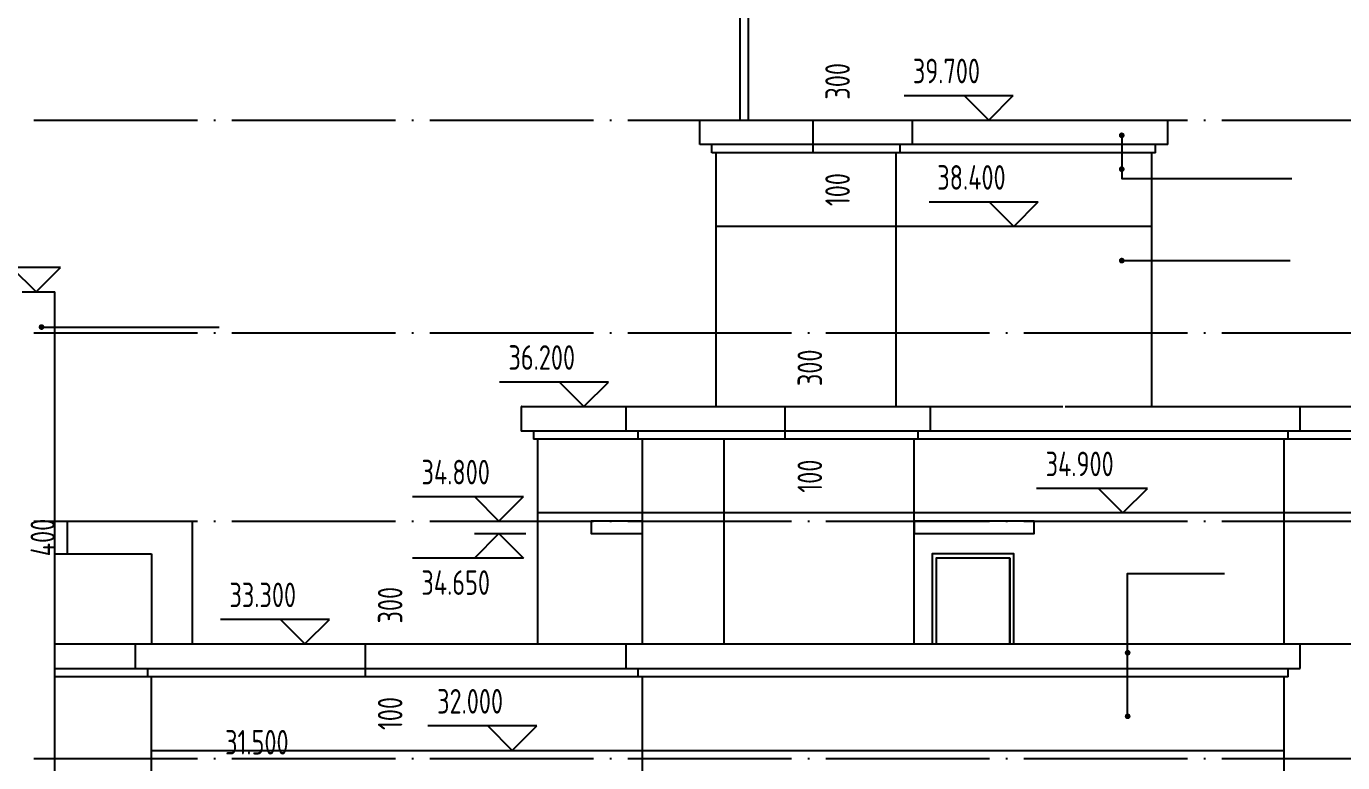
# Model space of a CAD drawing. Extents: x -726032 to 135930, y -151624 to 587044.
# Drawn here: x -512760 to -496673, y 256543 to 265538 of the extents above; entities that cross this region are included whole.
import ezdxf
from ezdxf.enums import TextEntityAlignment as Align

# ---------------------------------------------------------------- set-up
doc = ezdxf.new("R2010")
doc.units = 0
doc.header["$LTSCALE"] = 1000
doc.header["$MEASUREMENT"] = 0
doc.linetypes.add('DOTE', pattern=[2.42, 2, -0.2, 0.02, -0.2])
doc.layers.get('0').update_dxf_attribs({"linetype": 'CONTINUOUS'})
doc.layers.get('DEFPOINTS').update_dxf_attribs({"color": 1, "linetype": 'CONTINUOUS'})
for name, color, linetype in [('DOTE', 8, 'DOTE'), ('PUB_DIM', 245, 'CONTINUOUS'), ('WINDOW', 155, 'CONTINUOUS'), ('引线', 213, 'CONTINUOUS'), ('装饰线', 252, 'CONTINUOUS')]:
    doc.layers.add(name, color=color, linetype=linetype)
doc.styles.add('DIM_FONT', font='isocp.shx', dxfattribs={"width": 0.8})
doc.dimstyles.new('AXIS', dxfattribs={"dimtxt": 300, "dimasz": 1, "dimexe": 250, "dimexo": 300, "dimgap": 150, "dimtad": 1, "dimdec": 0, "dimzin": 0, "dimdsep": 46, "dimtxsty": 'DIM_FONT', "dimcen": 0.09, "dimse1": 1, "dimse2": 1, "dimclrt": 142, "dimadec": 0, "dimazin": 0, "dimtfac": 1, "dimtdec": 0, "dimtix": 1, "dimtmove": 2, "dimatfit": 3, "dimfxl": 1, "dimtolj": 1, "dimtzin": 0, "dimarcsym": 0})

# ---------------------------------------------------------------- blocks, each defined once
blk = doc.blocks.new('*D2903')
at = {"layer": 'DEFPOINTS', "color": 0, "transparency": 16777216}
for p in [(-503485, 260893), (-502485, 260893), (-502485, 260593)]:
    blk.add_point(p, dxfattribs=at)
at = {"layer": 'PUB_DIM', "color": 0, "lineweight": -2, "transparency": 16777216}
for p, q in [((-503485, 260894), (-503485, 260895)), ((-503485, 260593), (-503485, 260893)), ((-503485, 260592), (-503485, 260591))]:
    blk.add_line(p, q, dxfattribs=at)
at = {"layer": 'PUB_DIM', "color": 0, "transparency": 16777216}
for points in [[(-503485, 260894), (-503485, 260894), (-503485, 260893)], [(-503485, 260592), (-503485, 260592), (-503485, 260593)]]:
    blk.add_solid(points, dxfattribs=at)
at = {"layer": 'PUB_DIM', "color": 142, "transparency": 16777216, "insert": (-503185, 261366), "char_height": 300, "attachment_point": 5, "rotation": 90, "style": 'DIM_FONT'}
blk.add_mtext('\\A1;300', dxfattribs=at)
blk = doc.blocks.new('*D2904')
at = {"layer": 'DEFPOINTS', "color": 0, "transparency": 16777216}
for p in [(-503485, 260593), (-502485, 260593), (-502485, 260493)]:
    blk.add_point(p, dxfattribs=at)
at = {"layer": 'PUB_DIM', "color": 0, "lineweight": -2, "transparency": 16777216}
for p, q in [((-503485, 260594), (-503485, 260595)), ((-503485, 260493), (-503485, 260593)), ((-503485, 260492), (-503485, 260491))]:
    blk.add_line(p, q, dxfattribs=at)
at = {"layer": 'PUB_DIM', "color": 0, "transparency": 16777216}
for points in [[(-503485, 260594), (-503485, 260594), (-503485, 260593)], [(-503485, 260492), (-503485, 260492), (-503485, 260493)]]:
    blk.add_solid(points, dxfattribs=at)
at = {"layer": 'PUB_DIM', "color": 142, "transparency": 16777216, "insert": (-503185, 260043), "char_height": 300, "attachment_point": 5, "rotation": 90, "style": 'DIM_FONT'}
blk.add_mtext('\\A1;100', dxfattribs=at)
blk = doc.blocks.new('*D2905')
at = {"layer": 'DEFPOINTS', "color": 0, "transparency": 16777216}
for p in [(-503146, 264393), (-502146, 264393), (-502146, 264093)]:
    blk.add_point(p, dxfattribs=at)
at = {"layer": 'PUB_DIM', "color": 0, "lineweight": -2, "transparency": 16777216}
for p, q in [((-503146, 264394), (-503146, 264395)), ((-503146, 264093), (-503146, 264393)), ((-503146, 264092), (-503146, 264091))]:
    blk.add_line(p, q, dxfattribs=at)
at = {"layer": 'PUB_DIM', "color": 0, "transparency": 16777216}
for points in [[(-503146, 264394), (-503145, 264394), (-503146, 264393)], [(-503146, 264092), (-503145, 264092), (-503146, 264093)]]:
    blk.add_solid(points, dxfattribs=at)
at = {"layer": 'PUB_DIM', "color": 142, "transparency": 16777216, "insert": (-502846, 264866), "char_height": 300, "attachment_point": 5, "rotation": 90, "style": 'DIM_FONT'}
blk.add_mtext('\\A1;300', dxfattribs=at)
blk = doc.blocks.new('*D2906')
at = {"layer": 'DEFPOINTS', "color": 0, "transparency": 16777216}
for p in [(-503146, 264093), (-502146, 264093), (-502146, 263993)]:
    blk.add_point(p, dxfattribs=at)
at = {"layer": 'PUB_DIM', "color": 0, "lineweight": -2, "transparency": 16777216}
for p, q in [((-503146, 264094), (-503146, 264095)), ((-503146, 263993), (-503146, 264093)), ((-503146, 263992), (-503146, 263991))]:
    blk.add_line(p, q, dxfattribs=at)
at = {"layer": 'PUB_DIM', "color": 0, "transparency": 16777216}
for points in [[(-503146, 264094), (-503145, 264094), (-503146, 264093)], [(-503146, 263992), (-503145, 263992), (-503146, 263993)]]:
    blk.add_solid(points, dxfattribs=at)
at = {"layer": 'PUB_DIM', "color": 142, "transparency": 16777216, "insert": (-502846, 263543), "char_height": 300, "attachment_point": 5, "rotation": 90, "style": 'DIM_FONT'}
blk.add_mtext('\\A1;100', dxfattribs=at)
blk = doc.blocks.new('*D2916')
at = {"layer": 'DEFPOINTS', "color": 0, "transparency": 16777216}
for p in [(-508614, 257993), (-507614, 257993), (-507614, 257693)]:
    blk.add_point(p, dxfattribs=at)
at = {"layer": 'PUB_DIM', "color": 0, "lineweight": -2, "transparency": 16777216}
for p, q in [((-508614, 257994), (-508614, 257995)), ((-508614, 257693), (-508614, 257993)), ((-508614, 257692), (-508614, 257691))]:
    blk.add_line(p, q, dxfattribs=at)
at = {"layer": 'PUB_DIM', "color": 0, "transparency": 16777216}
for points in [[(-508614, 257994), (-508614, 257994), (-508614, 257993)], [(-508614, 257692), (-508614, 257692), (-508614, 257693)]]:
    blk.add_solid(points, dxfattribs=at)
at = {"layer": 'PUB_DIM', "color": 142, "transparency": 16777216, "insert": (-508314, 258466), "char_height": 300, "attachment_point": 5, "rotation": 90, "style": 'DIM_FONT'}
blk.add_mtext('\\A1;300', dxfattribs=at)
blk = doc.blocks.new('*D2917')
at = {"layer": 'DEFPOINTS', "color": 0, "transparency": 16777216}
for p in [(-508614, 257693), (-507614, 257693), (-507614, 257593)]:
    blk.add_point(p, dxfattribs=at)
at = {"layer": 'PUB_DIM', "color": 0, "lineweight": -2, "transparency": 16777216}
for p, q in [((-508614, 257694), (-508614, 257695)), ((-508614, 257593), (-508614, 257693)), ((-508614, 257592), (-508614, 257591))]:
    blk.add_line(p, q, dxfattribs=at)
at = {"layer": 'PUB_DIM', "color": 0, "transparency": 16777216}
for points in [[(-508614, 257694), (-508614, 257694), (-508614, 257693)], [(-508614, 257592), (-508614, 257592), (-508614, 257593)]]:
    blk.add_solid(points, dxfattribs=at)
at = {"layer": 'PUB_DIM', "color": 142, "transparency": 16777216, "insert": (-508314, 257143), "char_height": 300, "attachment_point": 5, "rotation": 90, "style": 'DIM_FONT'}
blk.add_mtext('\\A1;100', dxfattribs=at)
blk = doc.blocks.new('*D2918')
at = {"layer": 'DEFPOINTS', "color": 0, "transparency": 16777216}
for p in [(-512259, 259493), (-511259, 259493), (-511259, 259093)]:
    blk.add_point(p, dxfattribs=at)
at = {"layer": 'PUB_DIM', "color": 0, "lineweight": -2, "transparency": 16777216}
for p, q in [((-512259, 259494), (-512259, 259495)), ((-512259, 259093), (-512259, 259493)), ((-512259, 259092), (-512259, 259091))]:
    blk.add_line(p, q, dxfattribs=at)
at = {"layer": 'PUB_DIM', "color": 0, "transparency": 16777216}
for points in [[(-512259, 259494), (-512259, 259494), (-512259, 259493)], [(-512259, 259092), (-512259, 259092), (-512259, 259093)]]:
    blk.add_solid(points, dxfattribs=at)
at = {"layer": 'PUB_DIM', "color": 142, "transparency": 16777216, "insert": (-512559, 259293), "char_height": 300, "attachment_point": 5, "rotation": 90, "style": 'DIM_FONT'}
blk.add_mtext('\\A1;400', dxfattribs=at)

msp = doc.modelspace()

# ---------------------------------------------------------------- linework, layer by layer
for p, q in [((-504040.5, 266902.6), (-504040.5, 264392.5)), ((-503940.5, 266902.6), (-503940.5, 264392.5)), ((-504530.6, 264392.5), (-504531.1, 264392)), ((-504531.1, 264092.5), (-504531.1, 264392.5)), ((-504530.6, 264392.5), (-498811.1, 264392.5)), ((-501931.1, 264092.5), (-501931.1, 264392.5)), ((-498811.6, 264392.5), (-498811.1, 264392)), ((-498811.1, 264092.5), (-498811.1, 264392.5)), ((-498811.1, 264092.5), (-504531.1, 264092.5)), ((-504381.1, 263992.5), (-504381.1, 264092.5)), ((-502081.1, 263992.5), (-502081.1, 264092.5)), ((-498961.1, 263992.5), (-498961.1, 264092.5)), ((-498961.1, 263992.5), (-504381.1, 263992.5)), ((-504331.1, 260892.5), (-504331.1, 263992.5)), ((-502131.1, 260892.5), (-502131.1, 263992.5)), ((-499011.1, 263992.5), (-499011.1, 260892.5)), ((-512811.2, 262292.5), (-512411.2, 262292.5)), ((-512411.2, 234342.5), (-512411.2, 262292.5)), ((-506710.6, 260892.5), (-506711.1, 260892)), ((-506711.1, 260892), (-506711.1, 260592.5)), ((-506710.6, 260892.5), (-500091.1, 260892.5)), ((-505431.1, 260592.5), (-505431.1, 260892.5)), ((-501711.1, 260592.5), (-501711.1, 260892.5)), ((-500066.4, 260892.5), (-493691.1, 260892.5)), ((-497191.1, 260592.5), (-497191.1, 260892.5)), ((-493691.1, 260592.5), (-506711.1, 260592.5)), ((-506561.1, 260592.5), (-506561.1, 260492.5)), ((-493841.1, 260492.5), (-506561.1, 260492.5)), ((-506511.1, 257992.5), (-506511.1, 260492.5)), ((-505281.1, 260492.5), (-505281.1, 260592.5)), ((-505231.1, 257992.5), (-505231.1, 260492.5)), ((-504231.1, 257992.5), (-504231.1, 260492.5)), ((-501911.1, 257992.5), (-501911.1, 260492.5)), ((-501861.1, 260492.5), (-501861.1, 260592.5)), ((-497391.1, 260492.5), (-497391.1, 257992.5)), ((-497341.1, 260492.5), (-497341.1, 260592.5)), ((-512411.2, 259492.5), (-510731.2, 259492.5)), ((-510731.2, 257992.5), (-510731.2, 259492.5)), ((-512411.2, 259092.5), (-511231.2, 259092.5)), ((-511231.2, 259092.5), (-511231.2, 257992.5)), ((-512411.2, 257992.5), (-496011.1, 257992.5)), ((-511431.1, 257992.5), (-511431.1, 257692.5)), ((-505431.1, 257692.5), (-505431.1, 257992.5)), ((-497191.1, 257692.5), (-497191.1, 257992.5)), ((-512411.2, 257692.5), (-497191.1, 257692.5)), ((-497341.1, 257592.5), (-512411.2, 257592.5)), ((-511281.1, 257692.5), (-511281.1, 257592.5)), ((-511231.1, 224242.5), (-511231.1, 257592.5)), ((-505281.1, 257592.5), (-505281.1, 257692.5)), ((-505231.1, 224242.5), (-505231.1, 257592.5)), ((-497391.1, 257592.5), (-497391.1, 224242.5)), ((-497341.1, 257592.5), (-497341.1, 257692.5))]:
    msp.add_line(p, q)
msp.add_lwpolyline([(-505231.1, 259492.5), (-505859.2, 259492.5), (-505859.2, 259342.5), (-505231.1, 259342.5)])
msp.add_lwpolyline([(-501911.1, 259342.5), (-500443.6, 259342.5), (-500443.6, 259492.5), (-501911.1, 259492.5)], close=True)
at = {"layer": 'DOTE'}
for p, q in [((-517509.1, 264392.5), (-488652.4, 264392.5)), ((-517509.1, 261792.5), (-488652.4, 261792.5)), ((-517509.1, 259492.5), (-488652.4, 259492.5)), ((-517509.1, 256592.5), (-488652.4, 256592.5))]:
    msp.add_line(p, q, dxfattribs=at)
at = {"layer": 'PUB_DIM'}
for p, q in [((-502032, 264692.5), (-500699, 264692.5)), ((-501299, 264692.5), (-500999, 264392.5)), ((-500999, 264392.5), (-500699, 264692.5)), ((-501726.4, 263392.5), (-500393.4, 263392.5)), ((-500993.4, 263392.5), (-500693.4, 263092.5)), ((-500693.4, 263092.5), (-500393.4, 263392.5)), ((-512342, 262592.5), (-513674.2, 262592.5)), ((-512942, 262592.5), (-512642, 262292.5)), ((-512642, 262292.5), (-512342, 262592.5)), ((-505645.3, 261192.5), (-506977.4, 261192.5)), ((-506245.3, 261192.5), (-505945.3, 260892.5)), ((-505945.3, 260892.5), (-505645.3, 261192.5)), ((-499058.8, 259892.5), (-500415.8, 259892.5)), ((-499658.8, 259892.5), (-499358.8, 259592.5)), ((-499358.8, 259592.5), (-499058.8, 259892.5)), ((-508040.9, 259792.5), (-506684.8, 259792.5)), ((-507284.8, 259792.5), (-506984.8, 259492.5)), ((-506984.8, 259492.5), (-506684.8, 259792.5)), ((-507284.8, 259492.5), (-506655.5, 259492.5)), ((-507284.8, 259342.5), (-506655.5, 259342.5)), ((-507284.8, 259042.5), (-506984.8, 259342.5)), ((-506984.8, 259342.5), (-506684.8, 259042.5)), ((-506684.8, 259042.5), (-508040.9, 259042.5)), ((-509054.7, 258292.5), (-510386.9, 258292.5)), ((-509654.7, 258292.5), (-509354.7, 257992.5)), ((-509354.7, 257992.5), (-509054.7, 258292.5)), ((-506521.1, 256992.5), (-507853.2, 256992.5)), ((-507121.1, 256992.5), (-506821.1, 256692.5)), ((-506821.1, 256692.5), (-506521.1, 256992.5))]:
    msp.add_line(p, q, dxfattribs=at)
at = {"layer": 'WINDOW'}
msp.add_line((-500741.4, 259042.5), (-500741.4, 257992.5), dxfattribs=at)
for points in [[(-500691.4, 257992.5), (-500691.4, 259092.5), (-501691.4, 259092.5), (-501691.4, 257992.5)], [(-500741.4, 257992.5), (-500741.4, 259042.5), (-501641.4, 259042.5), (-501641.4, 257992.5)]]:
    msp.add_lwpolyline(points, dxfattribs=at)
at = {"layer": '引线'}
for p, q in [((-499372.4, 262675.5), (-497313.5, 262675.5)), ((-512574.3, 261863.9), (-510404.2, 261863.9))]:
    msp.add_line(p, q, dxfattribs=at)
at = {"layer": '引线', "const_width": 34.8}
for points in [[(-499390.8, 264206, 1), (-499355.5, 264206, 1)], [(-499390.8, 263792.6, 1), (-499355.5, 263792.6, 1)], [(-499390.1, 262675.5, 1), (-499354.8, 262675.5, 1)], [(-512591.9, 261863.9, 1), (-512556.7, 261863.9, 1)], [(-499318.4, 257885.5, 1), (-499283.2, 257885.5, 1)], [(-499318.4, 257109, 1), (-499283.2, 257109, 1)]]:
    msp.add_lwpolyline(points, format="xyb", close=True, dxfattribs=at)
at = {"layer": '引线'}
for points in [[(-499373.2, 264206), (-499373.2, 263678.5), (-497295.4, 263678.5)], [(-499300.8, 257109), (-499300.8, 258854.8), (-498117.9, 258854.8)]]:
    msp.add_lwpolyline(points, dxfattribs=at)
at = {"layer": '装饰线'}
for p, q in [((-499011.1, 263092.5), (-504331.1, 263092.5)), ((-493891.1, 259592.5), (-506511.1, 259592.5)), ((-511231.1, 256692.5), (-497391.1, 256692.5))]:
    msp.add_line(p, q, dxfattribs=at)

# ---------------------------------------------------------------- texts
at = {"layer": 'PUB_DIM', "style": 'DIM_FONT', "width": 0.8}
for s, p in [('39.700', (-501515.5, 264992.5)), ('38.400', (-501209.9, 263692.5)), ('36.200', (-506461.3, 261492.5)), ('34.900', (-499887.3, 260192.5)), ('34.800', (-507512.9, 260092.5)), ('34.650', (-507512.9, 258742.5)), ('33.300', (-509870.8, 258592.5)), ('32.000', (-507337.2, 257292.5)), ('31.500', (-509943, 256792.5))]:
    msp.add_text(s, height=300, dxfattribs=at).set_placement(p, align=Align.MIDDLE)

# ---------------------------------------------------------------- dimensions: what is measured, and where the dimension line sits
at = {"layer": 'PUB_DIM'}
for base, p1, p2, picture, middle in [((-503145.6, 264392.5), (-502145.6, 264092.5), (-502145.6, 264392.5), '*D2905', (-502845.6, 264866.1)), ((-503145.6, 264092.5), (-502145.6, 263992.5), (-502145.6, 264092.5), '*D2906', (-502845.6, 263542.9)), ((-503485.3, 260892.5), (-502485.3, 260592.5), (-502485.3, 260892.5), '*D2903', (-503185.3, 261366.1)), ((-503485.3, 260592.5), (-502485.3, 260492.5), (-502485.3, 260592.5), '*D2904', (-503185.3, 260042.9)), ((-508614.1, 257992.5), (-507614.1, 257692.5), (-507614.1, 257992.5), '*D2916', (-508314.1, 258466.1)), ((-508614.1, 257692.5), (-507614.1, 257592.5), (-507614.1, 257692.5), '*D2917', (-508314.1, 257142.9))]:
    dim = msp.add_linear_dim(base=base, p1=p1, p2=p2, angle=90, dimstyle='AXIS', dxfattribs=at)
    dim.commit()
    dim.dimension.update_dxf_attribs({"geometry": picture, "text_midpoint": middle, "dimtype": 161})
dim = msp.add_aligned_dim(p1=(-511259.2, 259092.5), p2=(-511259.2, 259492.5), distance=1000, dimstyle='AXIS', dxfattribs=at)
dim.commit()
dim.dimension.update_dxf_attribs({"geometry": '*D2918', "text_midpoint": (-512559.2, 259292.5)})

doc.saveas('drawing.dxf')
